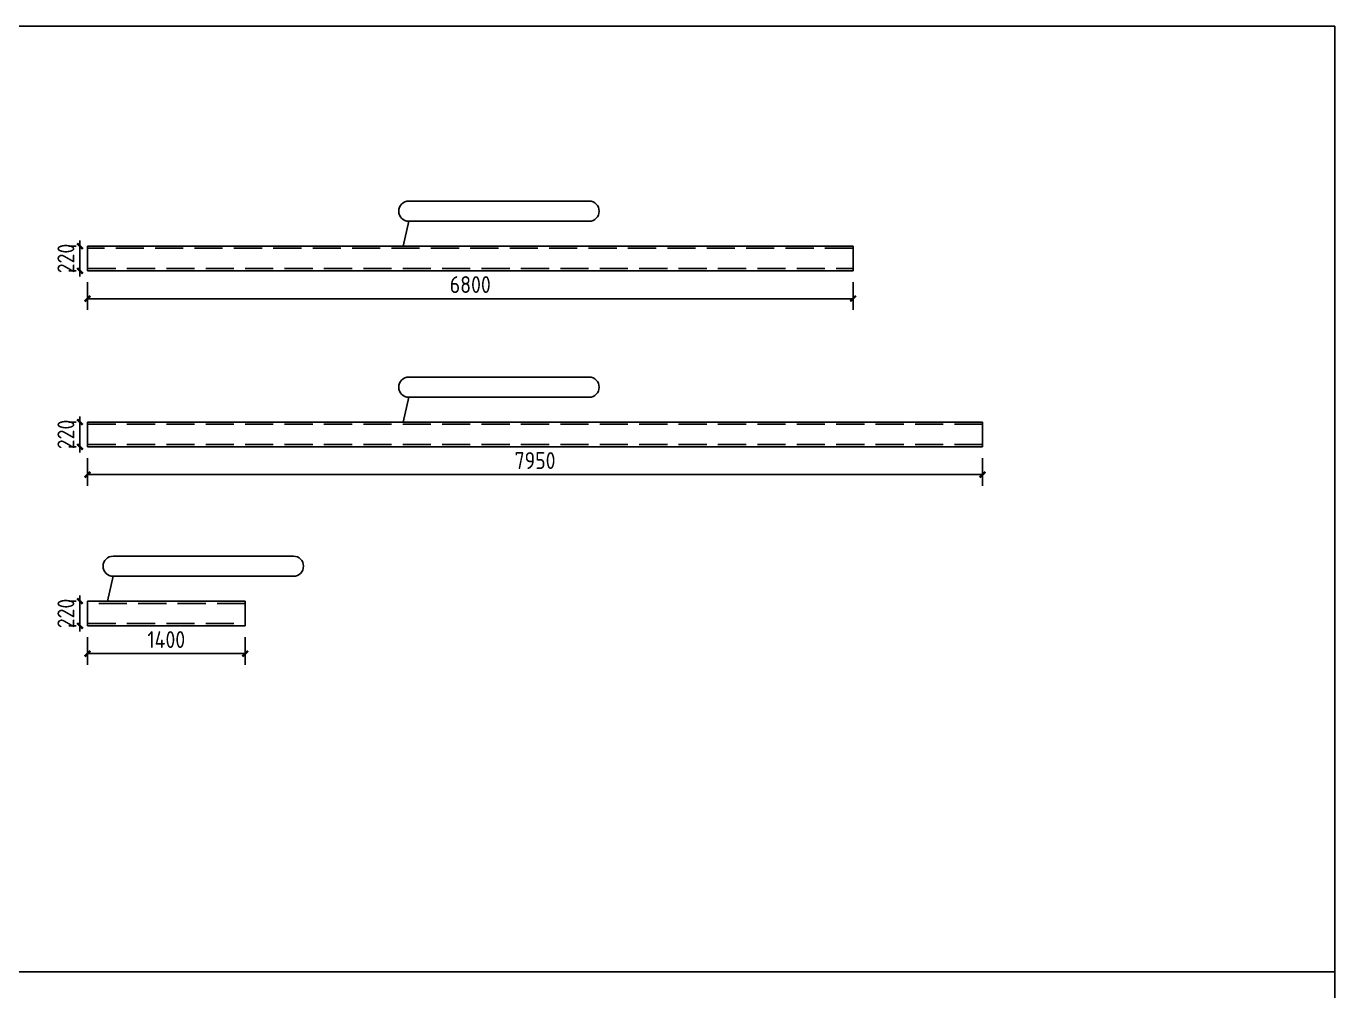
# Model space of a CAD drawing. Extents: x 533809 to 747315, y -17138 to 180511.
# Drawn here: x 685189 to 696813, y 54094 to 62662 of the extents above; entities that cross this region are included whole.
import ezdxf

# ---------------------------------------------------------------- set-up
doc = ezdxf.new("R2010")
doc.units = 0
doc.header["$LTSCALE"] = 1000
doc.header["$MEASUREMENT"] = 0
doc.linetypes.add('DASH', pattern=[0.35, 0.25, -0.1])
doc.layers.add('AXIS', color=3, linetype='Continuous')
doc.styles.get("Standard").update_dxf_attribs({"font": 'gbenor.shx', "bigfont": 'gbcbig.shx'})
doc.dimstyles.get("Standard").update_dxf_attribs({"dimscale": 100, "dimtxt": 3.5, "dimasz": 1, "dimexe": 2.5, "dimexo": 3, "dimgap": 1.5, "dimtad": 1, "dimdec": 0, "dimzin": 0, "dimdsep": 46, "dimtxsty": 'Standard', "dimblk": 'ARCHTICK', "dimcen": 0.09, "dimadec": 0, "dimazin": 0, "dimtfac": 1, "dimtdec": 0, "dimtix": 1, "dimtmove": 2, "dimatfit": 3, "dimfxl": 1, "dimtolj": 1, "dimtzin": 0, "dimarcsym": 0})

# ---------------------------------------------------------------- blocks, each defined once
blk = doc.blocks.new('_ArchTick')
at = {"color": 0, "linetype": 'ByBlock', "const_width": 0.4}
blk.add_lwpolyline([(-0.5, -0.5), (0.5, 0.5)], dxfattribs=at)
blk = doc.blocks.new('*D2751')
at = {"layer": 'AXIS', "color": 3, "lineweight": -2}
for p, q in [((685634, 60709), (685567, 60709)), ((685667, 60709), (685667, 60759)), ((685667, 60489), (685667, 60709)), ((685634, 60489), (685567, 60489)), ((685667, 60489), (685667, 60439))]:
    blk.add_line(p, q, dxfattribs=at)
at = {"layer": 'Defpoints', "color": 0}
for p in [(685667, 60709), (685734, 60709), (685734, 60489)]:
    blk.add_point(p, dxfattribs=at)
at = {"layer": 'AXIS', "color": 3, "lineweight": -2, "xscale": 50, "yscale": 50, "zscale": 50}
for p, rotation in [((685667, 60709), 270), ((685667, 60489), 90)]:
    blk.add_blockref('_ArchTick', p, dxfattribs=dict(at, rotation=rotation))
at = {"layer": 'AXIS', "color": 0, "insert": (685542, 60599), "char_height": 150, "attachment_point": 5, "rotation": 90}
blk.add_mtext('\\A1;220', dxfattribs=at)
blk = doc.blocks.new('*D2752')
at = {"layer": 'AXIS', "color": 3, "lineweight": -2}
for p, q in [((685734, 60389), (685734, 60142)), ((692534, 60389), (692534, 60142)), ((685734, 60242), (692534, 60242))]:
    blk.add_line(p, q, dxfattribs=at)
at = {"layer": 'Defpoints', "color": 0}
for p in [(685734, 60489), (692534, 60489), (692534, 60242)]:
    blk.add_point(p, dxfattribs=at)
at = {"layer": 'AXIS', "color": 3, "lineweight": -2, "xscale": 50, "yscale": 50, "zscale": 50, "rotation": 180}
blk.add_blockref('_ArchTick', (685734, 60242), dxfattribs=at)
at = {"layer": 'AXIS', "color": 3, "lineweight": -2, "xscale": 50, "yscale": 50, "zscale": 50}
blk.add_blockref('_ArchTick', (692534, 60242), dxfattribs=at)
at = {"layer": 'AXIS', "color": 0, "insert": (689134, 60367), "char_height": 150, "attachment_point": 5}
blk.add_mtext('\\A1;6800', dxfattribs=at)
blk = doc.blocks.new('*D2753')
at = {"layer": 'AXIS', "color": 3, "lineweight": -2}
for p, q in [((685667, 59146), (685667, 59196)), ((685634, 59146), (685567, 59146)), ((685667, 58926), (685667, 59146)), ((685634, 58926), (685567, 58926)), ((685667, 58926), (685667, 58876))]:
    blk.add_line(p, q, dxfattribs=at)
at = {"layer": 'Defpoints', "color": 0}
for p in [(685667, 59146), (685734, 59146), (685734, 58926)]:
    blk.add_point(p, dxfattribs=at)
at = {"layer": 'AXIS', "color": 3, "lineweight": -2, "xscale": 50, "yscale": 50, "zscale": 50}
for p, rotation in [((685667, 59146), 270), ((685667, 58926), 90)]:
    blk.add_blockref('_ArchTick', p, dxfattribs=dict(at, rotation=rotation))
at = {"layer": 'AXIS', "color": 0, "insert": (685542, 59036), "char_height": 150, "attachment_point": 5, "rotation": 90}
blk.add_mtext('\\A1;220', dxfattribs=at)
blk = doc.blocks.new('*D2754')
at = {"layer": 'AXIS', "color": 3, "lineweight": -2}
for p, q in [((685734, 58826), (685734, 58579)), ((693684, 58826), (693684, 58579)), ((685734, 58679), (693684, 58679))]:
    blk.add_line(p, q, dxfattribs=at)
at = {"layer": 'Defpoints', "color": 0}
for p in [(685734, 58926), (693684, 58926), (693684, 58679)]:
    blk.add_point(p, dxfattribs=at)
at = {"layer": 'AXIS', "color": 3, "lineweight": -2, "xscale": 50, "yscale": 50, "zscale": 50, "rotation": 180}
blk.add_blockref('_ArchTick', (685734, 58679), dxfattribs=at)
at = {"layer": 'AXIS', "color": 3, "lineweight": -2, "xscale": 50, "yscale": 50, "zscale": 50}
blk.add_blockref('_ArchTick', (693684, 58679), dxfattribs=at)
at = {"layer": 'AXIS', "color": 0, "insert": (689709, 58804), "char_height": 150, "attachment_point": 5}
blk.add_mtext('\\A1;7950', dxfattribs=at)
blk = doc.blocks.new('*D2755')
at = {"layer": 'AXIS', "color": 3, "lineweight": -2}
for p, q in [((685634, 57556), (685567, 57556)), ((685667, 57556), (685667, 57606)), ((685667, 57336), (685667, 57556)), ((685634, 57336), (685567, 57336)), ((685667, 57336), (685667, 57286))]:
    blk.add_line(p, q, dxfattribs=at)
at = {"layer": 'Defpoints', "color": 0}
for p in [(685667, 57556), (685734, 57556), (685734, 57336)]:
    blk.add_point(p, dxfattribs=at)
at = {"layer": 'AXIS', "color": 3, "lineweight": -2, "xscale": 50, "yscale": 50, "zscale": 50}
for p, rotation in [((685667, 57556), 270), ((685667, 57336), 90)]:
    blk.add_blockref('_ArchTick', p, dxfattribs=dict(at, rotation=rotation))
at = {"layer": 'AXIS', "color": 0, "insert": (685542, 57446), "char_height": 150, "attachment_point": 5, "rotation": 90}
blk.add_mtext('\\A1;220', dxfattribs=at)
blk = doc.blocks.new('*D2756')
at = {"layer": 'AXIS', "color": 3, "lineweight": -2}
for p, q in [((685734, 57236), (685734, 56989)), ((687134, 57236), (687134, 56989)), ((685734, 57089), (687134, 57089))]:
    blk.add_line(p, q, dxfattribs=at)
at = {"layer": 'Defpoints', "color": 0}
for p in [(685734, 57336), (687134, 57336), (687134, 57089)]:
    blk.add_point(p, dxfattribs=at)
at = {"layer": 'AXIS', "color": 3, "lineweight": -2, "xscale": 50, "yscale": 50, "zscale": 50, "rotation": 180}
blk.add_blockref('_ArchTick', (685734, 57089), dxfattribs=at)
at = {"layer": 'AXIS', "color": 3, "lineweight": -2, "xscale": 50, "yscale": 50, "zscale": 50}
blk.add_blockref('_ArchTick', (687134, 57089), dxfattribs=at)
at = {"layer": 'AXIS', "color": 0, "insert": (686434, 57214), "char_height": 150, "attachment_point": 5}
blk.add_mtext('\\A1;1400', dxfattribs=at)

msp = doc.modelspace()

# ---------------------------------------------------------------- linework, layer by layer
for p, q in [((688587.6, 60929.7), (688538.5, 60709.3)), ((685734.3, 60709.3), (685734.3, 60489.3)), ((692534.3, 60709.3), (685734.3, 60709.3)), ((692534.3, 60489.3), (692534.3, 60709.3)), ((685734.3, 60489.3), (692534.3, 60489.3)), ((688587.6, 59366.7), (688538.5, 59146.3)), ((685734.3, 59146.3), (685734.3, 58926.3)), ((693684.3, 59146.3), (685734.3, 59146.3)), ((693684.3, 58926.3), (693684.3, 59146.3)), ((685734.3, 58926.3), (693684.3, 58926.3)), ((685961.6, 57776.2), (685912.5, 57555.8)), ((685734.3, 57555.8), (685734.3, 57335.8)), ((687134.3, 57555.8), (685734.3, 57555.8)), ((687134.3, 57335.8), (687134.3, 57555.8)), ((685734.3, 57335.8), (687134.3, 57335.8))]:
    msp.add_line(p, q)
at = {"linetype": 'DASH'}
for p, q in [((692534.3, 60689.3), (685734.3, 60689.3)), ((685734.3, 60509.3), (692534.3, 60509.3)), ((693684.3, 59126.3), (685734.3, 59126.3)), ((685734.3, 58946.3), (693684.3, 58946.3)), ((687134.3, 57535.8), (685734.3, 57535.8)), ((685734.3, 57355.8), (687134.3, 57355.8))]:
    msp.add_line(p, q, dxfattribs=at)
for points in [[(684933.2, 62662.3), (696813.2, 62662.3), (696813.2, 54262.3), (684933.2, 54262.3)], [(684933.2, 54262.3), (696813.2, 54262.3), (696813.2, 45862.3), (684933.2, 45862.3)]]:
    msp.add_lwpolyline(points, close=True)
for points in [[(688587.6, 61108.5), (690189.5, 61108.5)], [(690189.5, 60929.7), (688587.6, 60929.7)], [(688587.6, 59545.4), (690189.5, 59545.4)], [(690189.5, 59366.7), (688587.6, 59366.7)], [(685961.6, 57955), (687563.5, 57955)], [(687563.5, 57776.2), (685961.6, 57776.2)]]:
    msp.add_lwpolyline(points)
for centre, start, end in [((688587.6, 61019.1), 90, 270), ((690189.5, 61019.1), 270, 90), ((688587.6, 59456.1), 90, 270), ((690189.5, 59456.1), 270, 90), ((685961.6, 57865.6), 90, 270), ((687563.5, 57865.6), 270, 90)]:
    msp.add_arc(centre, 89.4, start, end)

# ---------------------------------------------------------------- dimensions: what is measured, and where the dimension line sits
at = {"layer": 'AXIS', "color": 0}
for p1, p2, distance, picture, middle in [((685734.3, 60489.3), (685734.3, 60709.3), 67.1, '*D2751', (685542.3, 60599.3)), ((685734.3, 60489.3), (692534.3, 60489.3), -246.9, '*D2752', (689134.3, 60367.5)), ((685734.3, 58926.3), (685734.3, 59146.3), 67.1, '*D2753', (685542.3, 59036.3)), ((685734.3, 58926.3), (693684.3, 58926.3), -246.9, '*D2754', (689709.3, 58804.4)), ((685734.3, 57335.8), (685734.3, 57555.8), 67.1, '*D2755', (685542.3, 57445.8)), ((685734.3, 57335.8), (687134.3, 57335.8), -246.9, '*D2756', (686434.3, 57214))]:
    dim = msp.add_aligned_dim(p1=p1, p2=p2, distance=distance, dimstyle='Standard', override={"dimtxt": 1.5, "dimasz": 0.5, "dimexe": 1, "dimexo": 1, "dimgap": 0.5, "dimclrd": 3, "dimclre": 3}, dxfattribs=at)
    dim.commit()
    dim.dimension.update_dxf_attribs({"geometry": picture, "text_midpoint": middle})

doc.saveas('drawing.dxf')
